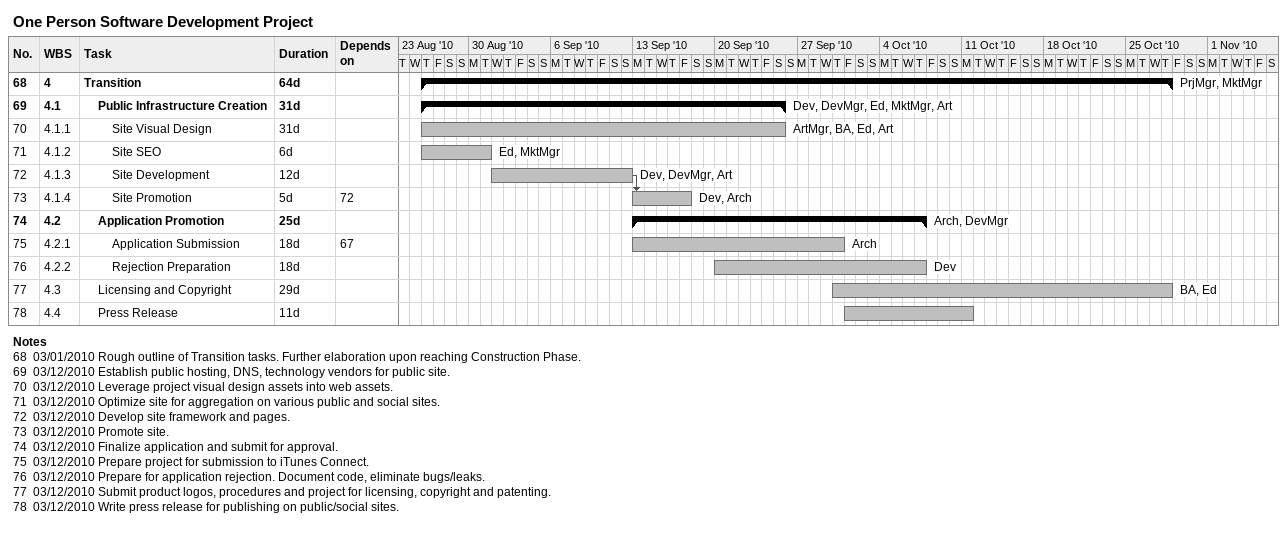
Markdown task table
One Person Software Development Project

| ID | WBS | Task | Duration | Start | Finish | Predecessors | Resources |
|---|---|---|---|---|---|---|---|
| 68 | 4 | **Transition** | 64d | 2010-08-26 | 2010-10-28 |  | PrjMgr, MktMgr |
| 69 | 4.1 | **Public Infrastructure Creation** | 31d | 2010-08-26 | 2010-09-25 |  | Dev, DevMgr, Ed, MktMgr, Art |
| 70 | 4.1.1 | Site Visual Design | 31d | 2010-08-26 | 2010-09-25 |  | ArtMgr, BA, Ed, Art |
| 71 | 4.1.2 | Site SEO | 6d | 2010-08-26 | 2010-08-31 |  | Ed, MktMgr |
| 72 | 4.1.3 | Site Development | 12d | 2010-09-01 | 2010-09-12 |  | Dev, DevMgr, Art |
| 73 | 4.1.4 | Site Promotion | 5d | 2010-09-13 | 2010-09-17 | 72 | Dev, Arch |
| 74 | 4.2 | **Application Promotion** | 25d | 2010-09-13 | 2010-10-07 |  | Arch, DevMgr |
| 75 | 4.2.1 | Application Submission | 18d | 2010-09-13 | 2010-09-30 | 67 | Arch |
| 76 | 4.2.2 | Rejection Preparation | 18d | 2010-09-20 | 2010-10-07 |  | Dev |
| 77 | 4.3 | Licensing and Copyright | 29d | 2010-09-30 | 2010-10-28 |  | BA, Ed |
| 78 | 4.4 | Press Release | 11d | 2010-10-01 | 2010-10-11 |  |  |

Notes
- 68: 03/01/2010 Rough outline of Transition tasks. Further elaboration upon reaching Construction Phase.
- 69: 03/12/2010 Establish public hosting, DNS, technology vendors for public site.
- 70: 03/12/2010 Leverage project visual design assets into web assets.
- 71: 03/12/2010 Optimize site for aggregation on various public and social sites.
- 72: 03/12/2010 Develop site framework and pages.
- 73: 03/12/2010 Promote site.
- 74: 03/12/2010 Finalize application and submit for approval.
- 75: 03/12/2010 Prepare project for submission to iTunes Connect.
- 76: 03/12/2010 Prepare for application rejection. Document code, eliminate bugs/leaks.
- 77: 03/12/2010 Submit product logos, procedures and project for licensing, copyright and patenting.
- 78: 03/12/2010 Write press release for publishing on public/social sites.
